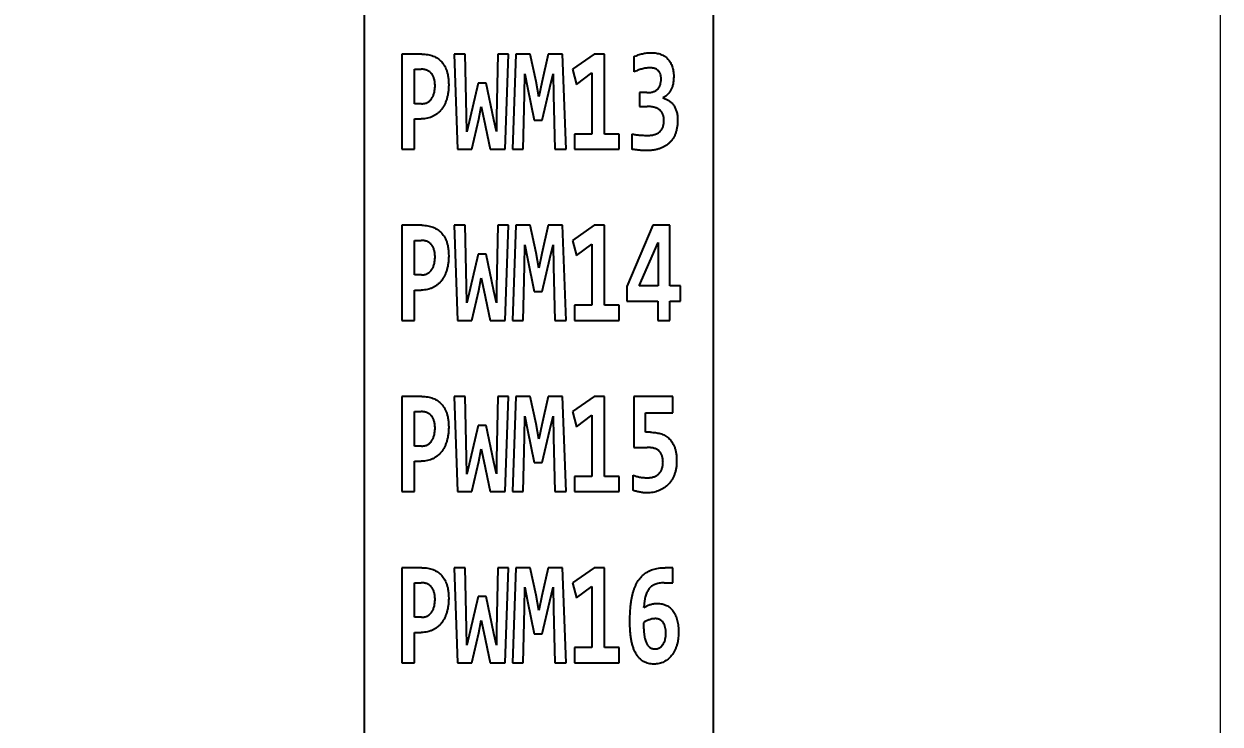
# Model space of a CAD drawing. Header units: millimetres. Extents: x 15 to 415, y 5 to 292.
# Drawn here: x 81.1 to 99.97, y 210.02 to 221.06 of the extents above; entities that cross this region are included whole.
import ezdxf

# ---------------------------------------------------------------- set-up
doc = ezdxf.new("R2010")
doc.units = ezdxf.units.MM
doc.styles.add('SLDTEXTSTYLE0', font='TXT', dxfattribs={"width": 0.75})
doc.dimstyles.new('SLDDIMSTYLE2', dxfattribs={"dimtxt": 2, "dimasz": 2, "dimexe": 0, "dimexo": 0.0625, "dimgap": 0.5, "dimtad": 1, "dimrnd": 1e-09, "dimzin": 12, "dimdsep": 46, "dimtxsty": 'SLDTEXTSTYLE0', "dimsah": 1, "dimcen": 0.09, "dimadec": 0, "dimazin": 3, "dimtfac": 1, "dimtofl": 0, "dimtmove": 0, "dimatfit": 3, "dimfxl": 1, "dimfrac": 2, "dimtolj": 1, "dimtzin": 12, "dimarcsym": 0})

# ---------------------------------------------------------------- blocks, each defined once
blk = doc.blocks.new('_D_7')
at = {"color": 7, "linetype": 'Continuous', "lineweight": 18}
for p, q in [((86.072, 241.785), (63.472, 241.785)), ((64.472, 241.785), (64.472, 199.785)), ((98.472, 199.785), (63.472, 199.785))]:
    blk.add_line(p, q, dxfattribs=at)
for points in [[(64.472, 241.785), (64.072, 239.785), (64.872, 239.785)], [(64.472, 199.785), (64.872, 201.785), (64.072, 201.785)]]:
    blk.add_solid(points, dxfattribs=at)
at = {"color": 7, "linetype": 'Continuous', "lineweight": 18, "insert": (61.894, 219.307), "char_height": 2, "attachment_point": 1, "rotation": 90, "style": 'SLDTEXTSTYLE0'}
blk.add_mtext('42', dxfattribs=at)
blk = doc.blocks.new('_D_8')
at = {"color": 7, "linetype": 'Continuous', "lineweight": 18}
for p, q in [((86.072, 241.785), (57.472, 241.785)), ((58.472, 241.785), (58.472, 197.785)), ((86.072, 197.785), (57.472, 197.785))]:
    blk.add_line(p, q, dxfattribs=at)
for points in [[(58.472, 241.785), (58.072, 239.785), (58.872, 239.785)], [(58.472, 197.785), (58.872, 199.785), (58.072, 199.785)]]:
    blk.add_solid(points, dxfattribs=at)
at = {"color": 7, "linetype": 'Continuous', "lineweight": 18, "insert": (55.894, 218.307), "char_height": 2, "attachment_point": 1, "rotation": 90, "style": 'SLDTEXTSTYLE0'}
blk.add_mtext('44', dxfattribs=at)

msp = doc.modelspace()

# ---------------------------------------------------------------- linework, layer by layer
at = {"color": 7, "linetype": 'Continuous', "lineweight": 25}
for p, q in [((86.472, 198.385), (86.472, 241.185)), ((91.972, 241.185), (91.972, 198.385)), ((87.062, 220.586), (87.062, 219.086)), ((87.374, 220.586), (87.062, 220.586)), ((88.061, 220.586), (87.884, 220.586)), ((87.884, 220.586), (87.938, 219.086)), ((88.081, 219.625), (88.061, 220.586)), ((88.576, 220.586), (88.555, 219.598)), ((88.745, 220.586), (88.576, 220.586)), ((88.691, 219.086), (88.745, 220.586)), ((88.861, 220.586), (88.807, 219.086)), ((89.086, 220.586), (88.861, 220.586)), ((89.178, 220.154), (89.086, 220.586)), ((89.369, 220.586), (89.268, 220.14)), ((89.598, 220.586), (89.369, 220.586)), ((89.652, 219.086), (89.598, 220.586)), ((90.096, 220.586), (89.752, 220.347)), ((90.259, 220.586), (90.096, 220.586)), ((90.259, 219.326), (90.259, 220.586)), ((90.721, 220.543), (90.721, 220.304)), ((87.262, 220.347), (87.366, 220.347)), ((87.262, 219.804), (87.262, 220.347)), ((88.995, 219.943), (89.002, 220.276)), ((89.002, 220.276), (89.046, 220.06)), ((89.396, 220.06), (89.449, 220.276)), ((89.449, 220.276), (89.456, 219.937)), ((89.752, 220.347), (89.819, 220.108)), ((89.819, 220.108), (90.06, 220.291)), ((90.06, 220.291), (90.06, 219.326)), ((88.264, 220.13), (88.138, 219.588)), ((88.39, 220.13), (88.264, 220.13)), ((88.512, 219.548), (88.39, 220.13)), ((89.222, 219.911), (89.178, 220.154)), ((89.268, 220.14), (89.222, 219.911)), ((88.976, 219.086), (88.995, 219.943)), ((89.046, 220.06), (89.15, 219.543)), ((89.275, 219.543), (89.396, 220.06)), ((89.456, 219.937), (89.476, 219.086)), ((90.925, 219.978), (90.813, 219.978)), ((90.813, 219.978), (90.813, 219.76)), ((87.372, 219.804), (87.262, 219.804)), ((88.275, 219.56), (88.315, 219.759)), ((88.315, 219.759), (88.353, 219.564)), ((90.813, 219.76), (90.933, 219.76)), ((87.262, 219.086), (87.262, 219.565)), ((87.262, 219.565), (87.364, 219.565)), ((88.086, 219.362), (88.081, 219.625)), ((88.138, 219.588), (88.086, 219.362)), ((88.163, 219.086), (88.275, 219.56)), ((88.353, 219.564), (88.457, 219.086)), ((88.552, 219.364), (88.512, 219.548)), ((88.555, 219.598), (88.552, 219.364)), ((89.15, 219.543), (89.275, 219.543)), ((90.06, 219.326), (89.783, 219.326)), ((89.783, 219.326), (89.783, 219.086)), ((90.49, 219.326), (90.259, 219.326)), ((90.49, 219.086), (90.49, 219.326)), ((90.69, 219.326), (90.69, 219.086)), ((87.062, 219.086), (87.262, 219.086)), ((87.938, 219.086), (88.163, 219.086)), ((88.457, 219.086), (88.691, 219.086)), ((88.807, 219.086), (88.976, 219.086)), ((89.476, 219.086), (89.652, 219.086)), ((89.783, 219.086), (90.49, 219.086)), ((87.062, 217.886), (87.062, 216.386)), ((87.374, 217.886), (87.062, 217.886)), ((88.061, 217.886), (87.884, 217.886)), ((87.884, 217.886), (87.938, 216.386)), ((88.081, 216.925), (88.061, 217.886)), ((88.576, 217.886), (88.555, 216.898)), ((88.745, 217.886), (88.576, 217.886)), ((88.691, 216.386), (88.745, 217.886)), ((88.861, 217.886), (88.807, 216.386)), ((89.086, 217.886), (88.861, 217.886)), ((89.178, 217.454), (89.086, 217.886)), ((89.369, 217.886), (89.268, 217.44)), ((89.598, 217.886), (89.369, 217.886)), ((89.652, 216.386), (89.598, 217.886)), ((90.096, 217.886), (89.752, 217.647)), ((90.259, 217.886), (90.096, 217.886)), ((90.259, 216.626), (90.259, 217.886)), ((91.023, 217.886), (90.613, 216.923)), ((91.289, 217.886), (91.023, 217.886)), ((91.289, 216.93), (91.289, 217.886)), ((87.262, 217.647), (87.366, 217.647)), ((87.262, 217.104), (87.262, 217.647)), ((89.752, 217.647), (89.819, 217.408)), ((88.264, 217.43), (88.138, 216.888)), ((88.39, 217.43), (88.264, 217.43)), ((88.512, 216.848), (88.39, 217.43)), ((88.995, 217.243), (89.002, 217.576)), ((89.002, 217.576), (89.046, 217.36)), ((89.222, 217.211), (89.178, 217.454)), ((89.268, 217.44), (89.222, 217.211)), ((89.396, 217.36), (89.449, 217.576)), ((89.449, 217.576), (89.456, 217.237)), ((89.819, 217.408), (90.06, 217.591)), ((90.06, 217.591), (90.06, 216.626)), ((90.807, 216.93), (91.105, 217.615)), ((91.105, 217.615), (91.105, 216.93)), ((88.976, 216.386), (88.995, 217.243)), ((89.046, 217.36), (89.15, 216.843)), ((89.275, 216.843), (89.396, 217.36)), ((87.372, 217.104), (87.262, 217.104)), ((88.275, 216.86), (88.315, 217.059)), ((88.315, 217.059), (88.353, 216.864)), ((89.456, 217.237), (89.476, 216.386)), ((87.262, 216.386), (87.262, 216.865)), ((87.262, 216.865), (87.364, 216.865)), ((88.086, 216.662), (88.081, 216.925)), ((88.138, 216.888), (88.086, 216.662)), ((88.353, 216.864), (88.457, 216.386)), ((88.555, 216.898), (88.552, 216.664)), ((90.613, 216.923), (90.613, 216.691)), ((91.105, 216.93), (90.807, 216.93)), ((91.458, 216.93), (91.289, 216.93)), ((91.458, 216.691), (91.458, 216.93)), ((88.163, 216.386), (88.275, 216.86)), ((88.552, 216.664), (88.512, 216.848)), ((89.15, 216.843), (89.275, 216.843)), ((90.613, 216.691), (91.102, 216.691)), ((91.102, 216.691), (91.102, 216.386)), ((91.289, 216.386), (91.289, 216.691)), ((91.289, 216.691), (91.458, 216.691)), ((90.06, 216.626), (89.783, 216.626)), ((89.783, 216.626), (89.783, 216.386)), ((90.49, 216.626), (90.259, 216.626)), ((90.49, 216.386), (90.49, 216.626)), ((87.062, 216.386), (87.262, 216.386)), ((87.938, 216.386), (88.163, 216.386)), ((88.457, 216.386), (88.691, 216.386)), ((88.807, 216.386), (88.976, 216.386)), ((89.476, 216.386), (89.652, 216.386)), ((89.783, 216.386), (90.49, 216.386)), ((91.102, 216.386), (91.289, 216.386)), ((87.062, 215.186), (87.062, 213.686)), ((87.374, 215.186), (87.062, 215.186)), ((88.061, 215.186), (87.884, 215.186)), ((87.884, 215.186), (87.938, 213.686)), ((88.081, 214.225), (88.061, 215.186)), ((88.576, 215.186), (88.555, 214.198)), ((88.745, 215.186), (88.576, 215.186)), ((88.691, 213.686), (88.745, 215.186)), ((88.861, 215.186), (88.807, 213.686)), ((89.086, 215.186), (88.861, 215.186)), ((89.178, 214.754), (89.086, 215.186)), ((89.369, 215.186), (89.268, 214.74)), ((89.598, 215.186), (89.369, 215.186)), ((89.652, 213.686), (89.598, 215.186)), ((90.096, 215.186), (89.752, 214.947)), ((90.259, 215.186), (90.096, 215.186)), ((90.259, 213.926), (90.259, 215.186)), ((91.335, 215.186), (90.721, 215.186)), ((90.721, 215.186), (90.721, 214.382)), ((91.335, 214.926), (91.335, 215.186)), ((87.262, 214.947), (87.366, 214.947)), ((87.262, 214.404), (87.262, 214.947)), ((88.995, 214.543), (89.002, 214.876)), ((89.002, 214.876), (89.046, 214.66)), ((89.396, 214.66), (89.449, 214.876)), ((89.449, 214.876), (89.456, 214.537)), ((89.752, 214.947), (89.819, 214.708)), ((89.819, 214.708), (90.06, 214.891)), ((90.06, 214.891), (90.06, 213.926)), ((90.905, 214.621), (90.905, 214.926)), ((90.905, 214.926), (91.335, 214.926)), ((88.264, 214.73), (88.138, 214.188)), ((88.39, 214.73), (88.264, 214.73)), ((88.512, 214.148), (88.39, 214.73)), ((89.046, 214.66), (89.15, 214.143)), ((89.222, 214.511), (89.178, 214.754)), ((89.268, 214.74), (89.222, 214.511)), ((89.275, 214.143), (89.396, 214.66)), ((90.982, 214.621), (90.905, 214.621)), ((88.976, 213.686), (88.995, 214.543)), ((89.456, 214.537), (89.476, 213.686)), ((87.372, 214.404), (87.262, 214.404)), ((88.086, 213.962), (88.081, 214.225)), ((88.275, 214.16), (88.315, 214.359)), ((88.315, 214.359), (88.353, 214.164)), ((90.721, 214.382), (90.93, 214.382)), ((87.262, 213.686), (87.262, 214.165)), ((87.262, 214.165), (87.364, 214.165)), ((88.138, 214.188), (88.086, 213.962)), ((88.163, 213.686), (88.275, 214.16)), ((88.353, 214.164), (88.457, 213.686)), ((88.552, 213.964), (88.512, 214.148)), ((88.555, 214.198), (88.552, 213.964)), ((89.15, 214.143), (89.275, 214.143)), ((90.06, 213.926), (89.783, 213.926)), ((89.783, 213.926), (89.783, 213.686)), ((90.49, 213.926), (90.259, 213.926)), ((90.49, 213.686), (90.49, 213.926)), ((90.705, 213.947), (90.705, 213.708)), ((87.062, 213.686), (87.262, 213.686)), ((87.938, 213.686), (88.163, 213.686)), ((88.457, 213.686), (88.691, 213.686)), ((88.807, 213.686), (88.976, 213.686)), ((89.476, 213.686), (89.652, 213.686)), ((89.783, 213.686), (90.49, 213.686)), ((87.062, 212.486), (87.062, 210.986)), ((87.374, 212.486), (87.062, 212.486)), ((88.061, 212.486), (87.884, 212.486)), ((87.884, 212.486), (87.938, 210.986)), ((88.081, 211.525), (88.061, 212.486)), ((88.576, 212.486), (88.555, 211.498)), ((88.745, 212.486), (88.576, 212.486)), ((88.691, 210.986), (88.745, 212.486)), ((88.861, 212.486), (88.807, 210.986)), ((89.086, 212.486), (88.861, 212.486)), ((89.178, 212.054), (89.086, 212.486)), ((89.369, 212.486), (89.268, 212.04)), ((89.598, 212.486), (89.369, 212.486)), ((89.652, 210.986), (89.598, 212.486)), ((90.096, 212.486), (89.752, 212.247)), ((90.259, 212.486), (90.096, 212.486)), ((90.259, 211.226), (90.259, 212.486)), ((91.335, 212.486), (91.216, 212.486)), ((91.335, 212.247), (91.335, 212.486)), ((87.262, 212.247), (87.366, 212.247)), ((87.262, 211.704), (87.262, 212.247)), ((88.995, 211.843), (89.002, 212.176)), ((89.002, 212.176), (89.046, 211.96)), ((89.396, 211.96), (89.449, 212.176)), ((89.449, 212.176), (89.456, 211.837)), ((89.752, 212.247), (89.819, 212.008)), ((89.819, 212.008), (90.06, 212.191)), ((90.06, 212.191), (90.06, 211.226)), ((91.198, 212.247), (91.335, 212.247)), ((88.264, 212.03), (88.138, 211.488)), ((88.39, 212.03), (88.264, 212.03)), ((88.512, 211.448), (88.39, 212.03)), ((89.046, 211.96), (89.15, 211.443)), ((89.222, 211.811), (89.178, 212.054)), ((89.268, 212.04), (89.222, 211.811)), ((89.275, 211.443), (89.396, 211.96)), ((88.976, 210.986), (88.995, 211.843)), ((89.456, 211.837), (89.476, 210.986)), ((90.88, 211.856), (90.882, 211.884)), ((87.372, 211.704), (87.262, 211.704)), ((88.275, 211.46), (88.315, 211.659)), ((88.315, 211.659), (88.353, 211.464)), ((87.262, 210.986), (87.262, 211.465)), ((87.262, 211.465), (87.364, 211.465)), ((88.086, 211.262), (88.081, 211.525)), ((88.138, 211.488), (88.086, 211.262)), ((88.163, 210.986), (88.275, 211.46)), ((88.353, 211.464), (88.457, 210.986)), ((88.552, 211.264), (88.512, 211.448)), ((88.555, 211.498), (88.552, 211.264)), ((89.15, 211.443), (89.275, 211.443)), ((90.06, 211.226), (89.783, 211.226)), ((89.783, 211.226), (89.783, 210.986)), ((90.49, 211.226), (90.259, 211.226)), ((90.49, 210.986), (90.49, 211.226)), ((87.062, 210.986), (87.262, 210.986)), ((87.938, 210.986), (88.163, 210.986)), ((88.457, 210.986), (88.691, 210.986)), ((88.807, 210.986), (88.976, 210.986)), ((89.476, 210.986), (89.652, 210.986)), ((89.783, 210.986), (90.49, 210.986))]:
    msp.add_line(p, q, dxfattribs=at)
at = {"color": 7, "linetype": 'Continuous', "lineweight": 18}
msp.add_line((99.972, 237.719), (99.972, 201.809), dxfattribs=at)
at = {"color": 7, "linetype": 'Continuous', "lineweight": 25}
for points, knots in [([(87.374, 220.586), (87.39, 220.586), (87.423, 220.585), (87.47, 220.579), (87.514, 220.57), (87.556, 220.556), (87.594, 220.538), (87.629, 220.517), (87.661, 220.492), (87.69, 220.463), (87.716, 220.431), (87.738, 220.394), (87.757, 220.355), (87.773, 220.312), (87.785, 220.265), (87.794, 220.215), (87.799, 220.162), (87.8, 220.126), (87.8, 220.107)], [0, 0, 0, 0, 0.081242, 0.157686, 0.230063, 0.29839, 0.36339, 0.425176, 0.483976, 0.540573, 0.595881, 0.650418, 0.704951, 0.76004, 0.816477, 0.875, 0.93583, 1, 1, 1, 1]), ([(90.721, 220.543), (90.732, 220.549), (90.755, 220.559), (90.79, 220.573), (90.824, 220.583), (90.857, 220.593), (90.891, 220.6), (90.925, 220.605), (90.96, 220.607), (90.983, 220.608), (90.995, 220.608)], [0, 0, 0, 0, 0.134402, 0.260006, 0.38247, 0.504209, 0.625754, 0.747408, 0.872047, 1, 1, 1, 1]), ([(90.995, 220.608), (91.009, 220.608), (91.037, 220.607), (91.077, 220.603), (91.114, 220.594), (91.148, 220.583), (91.18, 220.569), (91.21, 220.552), (91.236, 220.532), (91.26, 220.509), (91.282, 220.484), (91.3, 220.456), (91.316, 220.425), (91.328, 220.392), (91.339, 220.356), (91.345, 220.318), (91.35, 220.279), (91.351, 220.252), (91.351, 220.238)], [0, 0, 0, 0, 0.08528, 0.165513, 0.240577, 0.311259, 0.378579, 0.441634, 0.502176, 0.559481, 0.614856, 0.669384, 0.72218, 0.775838, 0.829857, 0.885111, 0.941172, 1, 1, 1, 1]), ([(87.585, 220.087), (87.585, 220.097), (87.584, 220.116), (87.582, 220.144), (87.578, 220.17), (87.572, 220.195), (87.564, 220.218), (87.555, 220.24), (87.544, 220.259), (87.531, 220.278), (87.517, 220.294), (87.501, 220.307), (87.483, 220.32), (87.463, 220.33), (87.441, 220.338), (87.418, 220.343), (87.392, 220.347), (87.375, 220.347), (87.366, 220.347)], [0, 0, 0, 0, 0.062785, 0.123127, 0.181336, 0.238296, 0.293463, 0.347774, 0.402419, 0.457229, 0.513492, 0.571476, 0.632223, 0.696678, 0.764535, 0.837957, 0.915818, 1, 1, 1, 1]), ([(90.976, 220.369), (90.955, 220.368), (90.912, 220.367), (90.849, 220.352), (90.785, 220.331), (90.742, 220.313), (90.721, 220.304)], [0, 0, 0, 0, 0.244463, 0.488528, 0.738394, 1, 1, 1, 1]), ([(91.151, 220.19), (91.151, 220.204), (91.15, 220.23), (91.142, 220.267), (91.128, 220.299), (91.112, 220.321), (91.097, 220.334), (91.084, 220.344), (91.069, 220.352), (91.054, 220.358), (91.036, 220.363), (91.018, 220.367), (90.997, 220.369), (90.983, 220.369), (90.976, 220.369)], [0, 0, 0, 0, 0.118777, 0.227308, 0.331765, 0.437549, 0.493409, 0.552008, 0.614826, 0.680761, 0.75266, 0.829667, 0.911994, 1, 1, 1, 1]), ([(87.8, 220.107), (87.8, 220.088), (87.799, 220.05), (87.794, 219.994), (87.785, 219.941), (87.773, 219.89), (87.757, 219.842), (87.738, 219.797), (87.716, 219.755), (87.69, 219.717), (87.661, 219.682), (87.628, 219.652), (87.592, 219.626), (87.553, 219.604), (87.51, 219.586), (87.464, 219.574), (87.415, 219.566), (87.381, 219.565), (87.364, 219.565)], [0, 0, 0, 0, 0.062253, 0.122433, 0.181011, 0.23898, 0.29612, 0.351904, 0.408033, 0.464707, 0.522375, 0.581538, 0.642904, 0.707111, 0.774258, 0.845082, 0.920196, 1, 1, 1, 1]), ([(87.372, 219.804), (87.38, 219.804), (87.397, 219.805), (87.42, 219.808), (87.442, 219.814), (87.463, 219.823), (87.482, 219.834), (87.499, 219.848), (87.515, 219.863), (87.53, 219.881), (87.542, 219.9), (87.554, 219.922), (87.563, 219.945), (87.571, 219.971), (87.577, 219.998), (87.581, 220.026), (87.584, 220.056), (87.585, 220.077), (87.585, 220.087)], [0, 0, 0, 0, 0.075485, 0.14701, 0.215001, 0.27947, 0.341289, 0.400679, 0.458615, 0.515655, 0.57264, 0.629216, 0.687062, 0.745537, 0.805857, 0.868164, 0.932486, 1, 1, 1, 1]), ([(90.925, 219.978), (90.935, 219.978), (90.956, 219.978), (90.984, 219.981), (91.01, 219.987), (91.034, 219.994), (91.055, 220.003), (91.073, 220.014), (91.089, 220.026), (91.103, 220.04), (91.116, 220.055), (91.126, 220.071), (91.134, 220.089), (91.142, 220.114), (91.15, 220.148), (91.151, 220.176), (91.151, 220.19)], [0, 0, 0, 0, 0.102442, 0.196521, 0.281876, 0.358874, 0.429345, 0.494534, 0.553997, 0.609079, 0.661149, 0.711013, 0.758932, 0.807202, 0.902677, 1, 1, 1, 1]), ([(91.351, 220.238), (91.351, 220.227), (91.35, 220.205), (91.348, 220.174), (91.345, 220.144), (91.34, 220.117), (91.334, 220.09), (91.326, 220.065), (91.317, 220.042), (91.303, 220.013), (91.282, 219.98), (91.252, 219.946), (91.218, 219.916), (91.193, 219.901), (91.18, 219.894)], [0, 0, 0, 0, 0.0729804, 0.142496, 0.208763, 0.2724183, 0.3342484, 0.3941883, 0.4527684, 0.5105562, 0.6266543, 0.745182, 0.8687416, 1, 1, 1, 1]), ([(91.18, 219.894), (91.189, 219.891), (91.206, 219.887), (91.23, 219.878), (91.254, 219.867), (91.276, 219.854), (91.296, 219.839), (91.315, 219.822), (91.333, 219.803), (91.349, 219.781), (91.364, 219.758), (91.376, 219.733), (91.387, 219.707), (91.396, 219.679), (91.404, 219.649), (91.409, 219.617), (91.412, 219.584), (91.412, 219.561), (91.412, 219.55)], [0, 0, 0, 0, 0.070734, 0.139134, 0.205714, 0.269795, 0.332867, 0.39397, 0.453756, 0.513517, 0.572446, 0.631066, 0.68902, 0.748338, 0.808753, 0.870073, 0.933668, 1, 1, 1, 1]), ([(91.197, 219.542), (91.197, 219.55), (91.197, 219.566), (91.194, 219.589), (91.189, 219.611), (91.182, 219.632), (91.173, 219.652), (91.162, 219.67), (91.149, 219.687), (91.133, 219.702), (91.116, 219.715), (91.096, 219.727), (91.075, 219.737), (91.051, 219.745), (91.025, 219.752), (90.996, 219.757), (90.965, 219.76), (90.944, 219.76), (90.933, 219.76)], [0, 0, 0, 0, 0.0498203, 0.098196, 0.1460515, 0.1933707, 0.2409794, 0.2896888, 0.3407738, 0.3946094, 0.451976, 0.5131517, 0.5802799, 0.6518148, 0.7294532, 0.8127018, 0.9032967, 1, 1, 1, 1]), ([(91.412, 219.55), (91.412, 219.532), (91.411, 219.496), (91.406, 219.443), (91.397, 219.394), (91.383, 219.347), (91.367, 219.304), (91.346, 219.264), (91.321, 219.227), (91.292, 219.194), (91.259, 219.164), (91.222, 219.138), (91.182, 219.116), (91.137, 219.097), (91.089, 219.083), (91.036, 219.072), (90.98, 219.066), (90.94, 219.065), (90.92, 219.065)], [0, 0, 0, 0, 0.057055, 0.111817, 0.164873, 0.216665, 0.267992, 0.319387, 0.37221, 0.42655, 0.483588, 0.543737, 0.607624, 0.675937, 0.748689, 0.826625, 0.910427, 1, 1, 1, 1]), ([(90.938, 219.304), (90.949, 219.304), (90.97, 219.304), (91, 219.308), (91.028, 219.312), (91.054, 219.319), (91.077, 219.328), (91.099, 219.339), (91.118, 219.351), (91.135, 219.366), (91.15, 219.382), (91.163, 219.4), (91.174, 219.419), (91.182, 219.441), (91.189, 219.464), (91.194, 219.489), (91.197, 219.515), (91.197, 219.533), (91.197, 219.542)], [0, 0, 0, 0, 0.09347, 0.180268, 0.260551, 0.334801, 0.404468, 0.468808, 0.529372, 0.585463, 0.638921, 0.690423, 0.740864, 0.790384, 0.840914, 0.891416, 0.944962, 1, 1, 1, 1]), ([(90.69, 219.326), (90.708, 219.322), (90.746, 219.316), (90.807, 219.31), (90.871, 219.304), (90.916, 219.304), (90.938, 219.304)], [0, 0, 0, 0, 0.220404, 0.465218, 0.727946, 1, 1, 1, 1]), ([(90.92, 219.065), (90.911, 219.065), (90.891, 219.065), (90.861, 219.066), (90.831, 219.068), (90.801, 219.071), (90.771, 219.074), (90.742, 219.077), (90.715, 219.081), (90.698, 219.085), (90.69, 219.086)], [0, 0, 0, 0, 0.123722, 0.253743, 0.385925, 0.51816, 0.647414, 0.774676, 0.892816, 1, 1, 1, 1]), ([(87.374, 217.886), (87.39, 217.886), (87.423, 217.885), (87.47, 217.879), (87.514, 217.87), (87.556, 217.856), (87.594, 217.838), (87.629, 217.817), (87.661, 217.792), (87.69, 217.763), (87.716, 217.731), (87.738, 217.694), (87.757, 217.655), (87.773, 217.612), (87.785, 217.565), (87.794, 217.515), (87.799, 217.462), (87.8, 217.426), (87.8, 217.407)], [0, 0, 0, 0, 0.081242, 0.157686, 0.230063, 0.29839, 0.36339, 0.425176, 0.483976, 0.540573, 0.595881, 0.650418, 0.704951, 0.76004, 0.816477, 0.875, 0.93583, 1, 1, 1, 1]), ([(87.585, 217.387), (87.585, 217.397), (87.584, 217.416), (87.582, 217.444), (87.578, 217.47), (87.572, 217.495), (87.564, 217.518), (87.555, 217.54), (87.544, 217.559), (87.531, 217.578), (87.517, 217.594), (87.501, 217.607), (87.483, 217.62), (87.463, 217.63), (87.441, 217.638), (87.418, 217.643), (87.392, 217.647), (87.375, 217.647), (87.366, 217.647)], [0, 0, 0, 0, 0.062785, 0.123127, 0.181336, 0.238296, 0.293463, 0.347774, 0.402419, 0.457229, 0.513492, 0.571476, 0.632223, 0.696678, 0.764535, 0.837957, 0.915818, 1, 1, 1, 1]), ([(87.8, 217.407), (87.8, 217.388), (87.799, 217.35), (87.794, 217.294), (87.785, 217.241), (87.773, 217.19), (87.757, 217.142), (87.738, 217.097), (87.716, 217.055), (87.69, 217.017), (87.661, 216.982), (87.628, 216.952), (87.592, 216.926), (87.553, 216.904), (87.51, 216.886), (87.464, 216.874), (87.415, 216.866), (87.381, 216.865), (87.364, 216.865)], [0, 0, 0, 0, 0.062253, 0.122433, 0.181011, 0.23898, 0.29612, 0.351904, 0.408033, 0.464707, 0.522375, 0.581538, 0.642904, 0.707111, 0.774258, 0.845082, 0.920196, 1, 1, 1, 1]), ([(87.372, 217.104), (87.38, 217.104), (87.397, 217.105), (87.42, 217.108), (87.442, 217.114), (87.463, 217.123), (87.482, 217.134), (87.499, 217.148), (87.515, 217.163), (87.53, 217.181), (87.542, 217.2), (87.554, 217.222), (87.563, 217.245), (87.571, 217.271), (87.577, 217.298), (87.581, 217.326), (87.584, 217.356), (87.585, 217.377), (87.585, 217.387)], [0, 0, 0, 0, 0.075485, 0.14701, 0.215001, 0.27947, 0.341289, 0.400679, 0.458615, 0.515655, 0.57264, 0.629216, 0.687062, 0.745537, 0.805857, 0.868164, 0.932486, 1, 1, 1, 1]), ([(87.374, 215.186), (87.39, 215.186), (87.423, 215.185), (87.47, 215.179), (87.514, 215.17), (87.556, 215.156), (87.594, 215.138), (87.629, 215.117), (87.661, 215.092), (87.69, 215.063), (87.716, 215.031), (87.738, 214.994), (87.757, 214.955), (87.773, 214.912), (87.785, 214.865), (87.794, 214.815), (87.799, 214.762), (87.8, 214.726), (87.8, 214.707)], [0, 0, 0, 0, 0.081242, 0.157686, 0.230063, 0.29839, 0.36339, 0.425176, 0.483976, 0.540573, 0.595881, 0.650418, 0.704951, 0.76004, 0.816477, 0.875, 0.93583, 1, 1, 1, 1]), ([(87.585, 214.687), (87.585, 214.697), (87.584, 214.716), (87.582, 214.744), (87.578, 214.77), (87.572, 214.795), (87.564, 214.818), (87.555, 214.84), (87.544, 214.859), (87.531, 214.878), (87.517, 214.894), (87.501, 214.907), (87.483, 214.92), (87.463, 214.93), (87.441, 214.938), (87.418, 214.943), (87.392, 214.947), (87.375, 214.947), (87.366, 214.947)], [0, 0, 0, 0, 0.062785, 0.123127, 0.181336, 0.238296, 0.293463, 0.347774, 0.402419, 0.457229, 0.513492, 0.571476, 0.632223, 0.696678, 0.764535, 0.837957, 0.915818, 1, 1, 1, 1]), ([(87.8, 214.707), (87.8, 214.688), (87.799, 214.65), (87.794, 214.594), (87.785, 214.541), (87.773, 214.49), (87.757, 214.442), (87.738, 214.397), (87.716, 214.355), (87.69, 214.317), (87.661, 214.282), (87.628, 214.252), (87.592, 214.226), (87.553, 214.204), (87.51, 214.186), (87.464, 214.174), (87.415, 214.166), (87.381, 214.165), (87.364, 214.165)], [0, 0, 0, 0, 0.062253, 0.122433, 0.181011, 0.23898, 0.29612, 0.351904, 0.408033, 0.464707, 0.522375, 0.581538, 0.642904, 0.707111, 0.774258, 0.845082, 0.920196, 1, 1, 1, 1]), ([(87.372, 214.404), (87.38, 214.404), (87.397, 214.405), (87.42, 214.408), (87.442, 214.414), (87.463, 214.423), (87.482, 214.434), (87.499, 214.448), (87.515, 214.463), (87.53, 214.481), (87.542, 214.5), (87.554, 214.522), (87.563, 214.545), (87.571, 214.571), (87.577, 214.598), (87.581, 214.626), (87.584, 214.656), (87.585, 214.677), (87.585, 214.687)], [0, 0, 0, 0, 0.075485, 0.14701, 0.215001, 0.27947, 0.341289, 0.400679, 0.458615, 0.515655, 0.57264, 0.629216, 0.687062, 0.745537, 0.805857, 0.868164, 0.932486, 1, 1, 1, 1]), ([(90.982, 214.621), (90.996, 214.621), (91.023, 214.62), (91.063, 214.617), (91.101, 214.61), (91.139, 214.601), (91.176, 214.589), (91.21, 214.573), (91.242, 214.553), (91.272, 214.529), (91.299, 214.502), (91.323, 214.469), (91.345, 214.432), (91.364, 214.39), (91.379, 214.343), (91.39, 214.29), (91.396, 214.231), (91.397, 214.19), (91.397, 214.169)], [0, 0, 0, 0, 0.0679833, 0.1348876, 0.200084, 0.2645457, 0.3269731, 0.3876347, 0.4456177, 0.5028822, 0.5590301, 0.6150684, 0.6713487, 0.7293665, 0.7898412, 0.8547492, 0.9243081, 1, 1, 1, 1]), ([(91.182, 214.147), (91.182, 214.157), (91.181, 214.176), (91.179, 214.203), (91.174, 214.228), (91.167, 214.251), (91.159, 214.273), (91.149, 214.292), (91.136, 214.31), (91.122, 214.325), (91.106, 214.339), (91.087, 214.35), (91.067, 214.361), (91.044, 214.368), (91.018, 214.375), (90.991, 214.379), (90.961, 214.382), (90.94, 214.382), (90.93, 214.382)], [0, 0, 0, 0, 0.05938, 0.115039, 0.16853, 0.219585, 0.269267, 0.318674, 0.369004, 0.42023, 0.474682, 0.532781, 0.59634, 0.664547, 0.739694, 0.819761, 0.90647, 1, 1, 1, 1]), ([(91.397, 214.169), (91.397, 214.149), (91.396, 214.111), (91.389, 214.055), (91.378, 214.003), (91.362, 213.954), (91.342, 213.909), (91.319, 213.867), (91.292, 213.829), (91.262, 213.795), (91.229, 213.765), (91.192, 213.738), (91.153, 213.716), (91.112, 213.697), (91.068, 213.683), (91.022, 213.672), (90.974, 213.666), (90.941, 213.665), (90.925, 213.665)], [0, 0, 0, 0, 0.062749, 0.122655, 0.180631, 0.237528, 0.294123, 0.350071, 0.406931, 0.464914, 0.524395, 0.585634, 0.648661, 0.714761, 0.782853, 0.852942, 0.925351, 1, 1, 1, 1]), ([(90.933, 213.904), (90.943, 213.904), (90.962, 213.904), (90.99, 213.907), (91.016, 213.913), (91.04, 213.919), (91.062, 213.928), (91.082, 213.94), (91.101, 213.952), (91.118, 213.968), (91.133, 213.985), (91.146, 214.003), (91.157, 214.024), (91.166, 214.045), (91.173, 214.069), (91.178, 214.094), (91.181, 214.12), (91.182, 214.138), (91.182, 214.147)], [0, 0, 0, 0, 0.086002, 0.167292, 0.244133, 0.316, 0.383569, 0.447826, 0.508338, 0.566982, 0.623113, 0.67693, 0.729222, 0.781676, 0.833772, 0.887113, 0.942144, 1, 1, 1, 1]), ([(90.705, 213.947), (90.713, 213.944), (90.73, 213.937), (90.755, 213.929), (90.783, 213.922), (90.821, 213.913), (90.872, 213.906), (90.913, 213.904), (90.933, 213.904)], [0, 0, 0, 0, 0.107992, 0.221014, 0.341752, 0.469125, 0.732576, 1, 1, 1, 1]), ([(90.925, 213.665), (90.916, 213.665), (90.898, 213.665), (90.871, 213.668), (90.842, 213.672), (90.814, 213.677), (90.785, 213.683), (90.757, 213.69), (90.73, 213.699), (90.713, 213.705), (90.705, 213.708)], [0, 0, 0, 0, 0.116654, 0.242199, 0.371233, 0.502879, 0.633895, 0.763497, 0.886347, 1, 1, 1, 1]), ([(87.374, 212.486), (87.39, 212.486), (87.423, 212.485), (87.47, 212.479), (87.514, 212.47), (87.556, 212.456), (87.594, 212.438), (87.629, 212.417), (87.661, 212.392), (87.69, 212.363), (87.716, 212.331), (87.738, 212.294), (87.757, 212.255), (87.773, 212.212), (87.785, 212.165), (87.794, 212.115), (87.799, 212.062), (87.8, 212.026), (87.8, 212.007)], [0, 0, 0, 0, 0.081242, 0.157686, 0.230063, 0.29839, 0.36339, 0.425176, 0.483976, 0.540573, 0.595881, 0.650418, 0.704951, 0.76004, 0.816477, 0.875, 0.93583, 1, 1, 1, 1]), ([(90.659, 211.633), (90.66, 211.673), (90.661, 211.752), (90.667, 211.849), (90.675, 211.922), (90.683, 211.975), (90.693, 212.025), (90.704, 212.074), (90.717, 212.12), (90.733, 212.164), (90.75, 212.206), (90.77, 212.246), (90.792, 212.283), (90.816, 212.317), (90.844, 212.348), (90.873, 212.376), (90.906, 212.401), (90.941, 212.423), (90.979, 212.442), (91.02, 212.458), (91.064, 212.471), (91.112, 212.48), (91.163, 212.486), (91.198, 212.486), (91.216, 212.486)], [0, 0, 0, 0, 0.089838, 0.175716, 0.216967, 0.256805, 0.295828, 0.333663, 0.37077, 0.407307, 0.443358, 0.47929, 0.515013, 0.551144, 0.587843, 0.625376, 0.664317, 0.704639, 0.747125, 0.791739, 0.839015, 0.889277, 0.943074, 1, 1, 1, 1]), ([(87.585, 211.987), (87.585, 211.997), (87.584, 212.016), (87.582, 212.044), (87.578, 212.07), (87.572, 212.095), (87.564, 212.118), (87.555, 212.14), (87.544, 212.159), (87.531, 212.178), (87.517, 212.194), (87.501, 212.207), (87.483, 212.22), (87.463, 212.23), (87.441, 212.238), (87.418, 212.243), (87.392, 212.247), (87.375, 212.247), (87.366, 212.247)], [0, 0, 0, 0, 0.0627849, 0.1231269, 0.181336, 0.2382961, 0.2934629, 0.3477735, 0.4024193, 0.4572293, 0.5134915, 0.5714756, 0.6322226, 0.6966777, 0.7645347, 0.8379573, 0.9158176, 1, 1, 1, 1]), ([(91.198, 212.247), (91.184, 212.247), (91.158, 212.246), (91.12, 212.242), (91.086, 212.234), (91.055, 212.223), (91.027, 212.209), (91.002, 212.193), (90.98, 212.173), (90.96, 212.151), (90.943, 212.126), (90.928, 212.099), (90.915, 212.068), (90.905, 212.036), (90.897, 212.001), (90.89, 211.964), (90.885, 211.924), (90.883, 211.897), (90.882, 211.884)], [0, 0, 0, 0, 0.088969, 0.170426, 0.245237, 0.313855, 0.37686, 0.436649, 0.492934, 0.547353, 0.600313, 0.65295, 0.706109, 0.76034, 0.81675, 0.875278, 0.936074, 1, 1, 1, 1]), ([(87.8, 212.007), (87.8, 211.988), (87.799, 211.95), (87.794, 211.894), (87.785, 211.841), (87.773, 211.79), (87.757, 211.742), (87.738, 211.697), (87.716, 211.655), (87.69, 211.617), (87.661, 211.582), (87.628, 211.552), (87.592, 211.526), (87.553, 211.504), (87.51, 211.486), (87.464, 211.474), (87.415, 211.466), (87.381, 211.465), (87.364, 211.465)], [0, 0, 0, 0, 0.062253, 0.122433, 0.181011, 0.23898, 0.29612, 0.351904, 0.408033, 0.464707, 0.522375, 0.581538, 0.642904, 0.707111, 0.774258, 0.845082, 0.920196, 1, 1, 1, 1]), ([(87.372, 211.704), (87.38, 211.704), (87.397, 211.705), (87.42, 211.708), (87.442, 211.714), (87.463, 211.723), (87.482, 211.734), (87.499, 211.748), (87.515, 211.763), (87.53, 211.781), (87.542, 211.8), (87.554, 211.822), (87.563, 211.845), (87.571, 211.871), (87.577, 211.898), (87.581, 211.926), (87.584, 211.956), (87.585, 211.977), (87.585, 211.987)], [0, 0, 0, 0, 0.075485, 0.14701, 0.215001, 0.27947, 0.341289, 0.400679, 0.458615, 0.515655, 0.57264, 0.629216, 0.687062, 0.745537, 0.805857, 0.868164, 0.932486, 1, 1, 1, 1]), ([(90.88, 211.856), (90.895, 211.865), (90.926, 211.884), (90.967, 211.901), (91.002, 211.912), (91.03, 211.917), (91.058, 211.921), (91.077, 211.921), (91.087, 211.921)], [0, 0, 0, 0, 0.2251867, 0.4717193, 0.600685, 0.7314129, 0.8648475, 1, 1, 1, 1]), ([(91.087, 211.921), (91.1, 211.921), (91.127, 211.92), (91.166, 211.914), (91.202, 211.904), (91.235, 211.891), (91.266, 211.873), (91.294, 211.853), (91.32, 211.828), (91.343, 211.8), (91.363, 211.768), (91.38, 211.734), (91.395, 211.696), (91.407, 211.655), (91.416, 211.611), (91.423, 211.564), (91.427, 211.515), (91.427, 211.481), (91.428, 211.463)], [0, 0, 0, 0, 0.076674, 0.149221, 0.217243, 0.282058, 0.343969, 0.403096, 0.460147, 0.516383, 0.571907, 0.628114, 0.684263, 0.742517, 0.802908, 0.865568, 0.930938, 1, 1, 1, 1]), ([(91.04, 210.965), (91.025, 210.965), (90.996, 210.966), (90.953, 210.974), (90.913, 210.987), (90.877, 211.005), (90.842, 211.028), (90.811, 211.057), (90.782, 211.09), (90.756, 211.129), (90.733, 211.173), (90.713, 211.223), (90.696, 211.278), (90.683, 211.339), (90.672, 211.405), (90.664, 211.476), (90.66, 211.553), (90.659, 211.606), (90.659, 211.633)], [0, 0, 0, 0, 0.064883, 0.126369, 0.184727, 0.240857, 0.295434, 0.349088, 0.402528, 0.456727, 0.512263, 0.57018, 0.631356, 0.695817, 0.764516, 0.837811, 0.916431, 1, 1, 1, 1]), ([(91.059, 211.682), (91.05, 211.682), (91.033, 211.681), (91.007, 211.677), (90.982, 211.67), (90.958, 211.662), (90.935, 211.652), (90.913, 211.642), (90.893, 211.63), (90.88, 211.621), (90.874, 211.617)], [0, 0, 0, 0, 0.134176, 0.269245, 0.401956, 0.533264, 0.658932, 0.780587, 0.89462, 1, 1, 1, 1]), ([(90.874, 211.617), (90.874, 211.599), (90.875, 211.564), (90.877, 211.513), (90.88, 211.468), (90.885, 211.426), (90.892, 211.389), (90.899, 211.354), (90.908, 211.324), (90.919, 211.297), (90.932, 211.274), (90.945, 211.254), (90.961, 211.238), (90.977, 211.225), (90.995, 211.216), (91.015, 211.209), (91.036, 211.205), (91.05, 211.204), (91.057, 211.204)], [0, 0, 0, 0, 0.098461, 0.189122, 0.271503, 0.347197, 0.416453, 0.48007, 0.539484, 0.594545, 0.646519, 0.696242, 0.743813, 0.791687, 0.840637, 0.89121, 0.944304, 1, 1, 1, 1]), ([(91.228, 211.45), (91.227, 211.466), (91.227, 211.498), (91.219, 211.543), (91.207, 211.584), (91.191, 211.612), (91.177, 211.632), (91.164, 211.644), (91.15, 211.656), (91.135, 211.665), (91.118, 211.673), (91.1, 211.678), (91.08, 211.682), (91.066, 211.682), (91.059, 211.682)], [0, 0, 0, 0, 0.129115, 0.250398, 0.364562, 0.475657, 0.531981, 0.589066, 0.647979, 0.710465, 0.776098, 0.845568, 0.920346, 1, 1, 1, 1]), ([(91.428, 211.463), (91.427, 211.445), (91.426, 211.409), (91.421, 211.356), (91.412, 211.306), (91.399, 211.259), (91.383, 211.214), (91.365, 211.173), (91.343, 211.135), (91.318, 211.1), (91.291, 211.07), (91.262, 211.042), (91.23, 211.019), (91.196, 210.999), (91.159, 210.983), (91.121, 210.973), (91.081, 210.966), (91.054, 210.965), (91.04, 210.965)], [0, 0, 0, 0, 0.0662159, 0.1301277, 0.1917169, 0.2524478, 0.3123316, 0.3711029, 0.4294417, 0.4877532, 0.5466662, 0.6064497, 0.6674311, 0.730429, 0.7952612, 0.8610732, 0.9293315, 1, 1, 1, 1]), ([(91.057, 211.204), (91.063, 211.204), (91.076, 211.204), (91.094, 211.208), (91.111, 211.214), (91.127, 211.221), (91.143, 211.231), (91.157, 211.243), (91.17, 211.256), (91.185, 211.278), (91.202, 211.308), (91.214, 211.343), (91.221, 211.373), (91.225, 211.398), (91.228, 211.423), (91.228, 211.441), (91.228, 211.45)], [0, 0, 0, 0, 0.069281, 0.135588, 0.20042, 0.262498, 0.324073, 0.382991, 0.441882, 0.500144, 0.616895, 0.737999, 0.800631, 0.864412, 0.930719, 1, 1, 1, 1])]:
    msp.add_open_spline(points, degree=3, knots=knots, dxfattribs=at)

# ---------------------------------------------------------------- dimensions: what is measured, and where the dimension line sits
at = {"color": 7, "linetype": 'Continuous', "lineweight": 18}
for base, p2, picture, middle in [((58.472, 197.785), (87.072, 197.785), '_D_8', (58.472, 219.785)), ((64.472, 199.785), (99.472, 199.785), '_D_7', (64.472, 220.785))]:
    dim = msp.add_linear_dim(base=base, p1=(87.072, 241.785), p2=p2, angle=90, dimstyle='SLDDIMSTYLE2', dxfattribs=at)
    dim.commit()
    dim.dimension.update_dxf_attribs({"geometry": picture, "text_midpoint": middle, "dimtype": 160})

doc.saveas('drawing.dxf')
